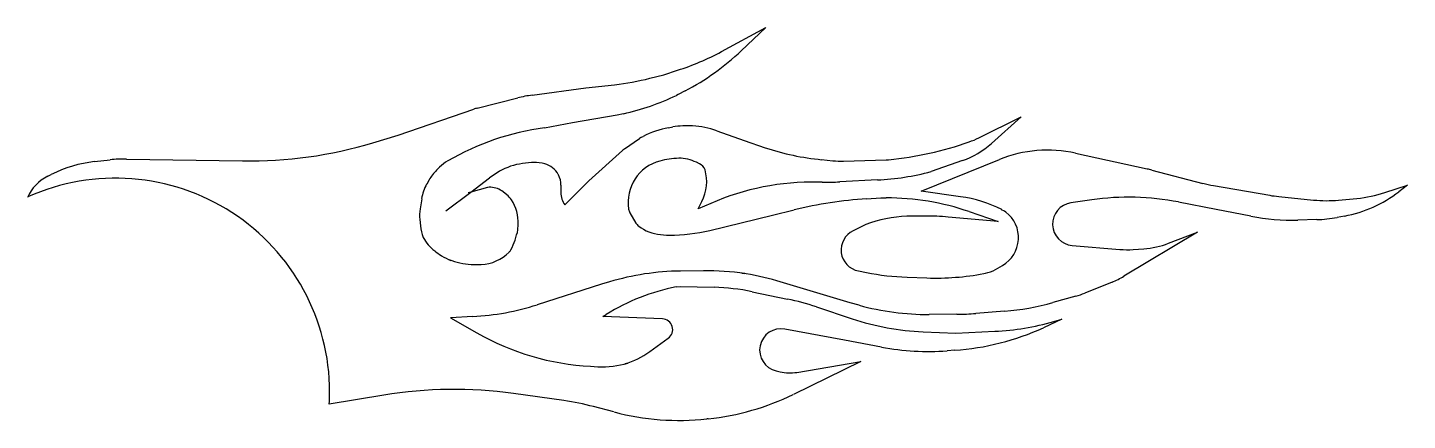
# Model space of a CAD drawing. Header units: metres. Extents: x -18.7 to 13.5, y -22 to -12.9.
import ezdxf

# ---------------------------------------------------------------- set-up
doc = ezdxf.new("R2010")
doc.units = ezdxf.units.M

msp = doc.modelspace()

# ---------------------------------------------------------------- linework, layer by layer
at = {"color": 10, "linetype": 'CONTINUOUS'}
for p, q in [((-2.548, -13.425), (-1.508, -12.863)), ((-1.508, -12.863), (-2.084, -13.406)), ((-4.221, -14.048), (-3.896, -13.965)), ((-3.896, -13.965), (-3.57, -13.86)), ((-6.966, -14.441), (-5.715, -14.273)), ((-5.715, -14.273), (-5.041, -14.198)), ((-3.555, -14.429), (-3.597, -14.448)), ((-3.398, -14.345), (-3.555, -14.429)), ((-10.093, -15.378), (-8.33, -14.771)), ((-8.25, -14.747), (-7.304, -14.507)), ((-6.025, -15.087), (-6.677, -15.21)), ((-4.983, -14.908), (-6.025, -15.087)), ((-4.837, -14.875), (-4.983, -14.908)), ((3.458, -15.44), (4.448, -14.947)), ((4.448, -14.947), (3.754, -15.571)), ((-10.684, -15.556), (-10.093, -15.378)), ((-4.808, -15.694), (-4.458, -15.454)), ((-4.41, -15.425), (-4.374, -15.406)), ((-3.78, -15.202), (-3.683, -15.186)), ((-2.655, -15.275), (-2.019, -15.505)), ((-5.645, -16.446), (-4.861, -15.736)), ((-2.019, -15.505), (-1.524, -15.67)), ((-17.182, -15.994), (-16.822, -15.954)), ((-16.438, -15.935), (-13.727, -15.979)), ((-6.908, -16.017), (-6.929, -16.017)), ((-3.06, -16.045), (-3.131, -16.011)), ((-0.209, -15.949), (0.056, -15.975)), ((0.303, -15.984), (1.296, -15.957)), ((1.296, -15.957), (1.356, -15.951)), ((2.114, -16.687), (3.942, -15.946)), ((3.079, -15.971), (2.346, -16.227)), ((5.717, -15.797), (7.393, -16.167)), ((-18.277, -16.337), (-18.194, -16.295)), ((-9.373, -16.423), (-9.429, -16.524)), ((-9.127, -16.127), (-9.199, -16.196)), ((-8.401, -16.707), (-7.96, -16.374)), ((-6.359, -16.296), (-6.353, -16.307)), ((1.094, -16.424), (0.216, -16.469)), ((7.501, -16.193), (8.692, -16.503)), ((-8.009, -16.598), (-8.401, -16.707)), ((-7.971, -16.594), (-8.009, -16.598)), ((-7.932, -16.595), (-7.971, -16.594)), ((-7.559, -16.768), (-7.642, -16.703)), ((-6.294, -16.547), (-6.296, -16.719)), ((-6.207, -17.007), (-5.645, -16.446)), ((-0.195, -16.475), (-0.295, -16.473)), ((3.036, -16.815), (2.114, -16.687)), ((8.937, -16.556), (10.253, -16.783)), ((12.942, -16.718), (13.467, -16.545)), ((13.467, -16.545), (13.267, -16.699)), ((-18.74, -16.819), (-18.746, -16.834)), ((-9.546, -16.861), (-9.583, -17.099)), ((-3.094, -17.099), (-3.005, -16.927)), ((-2.799, -16.971), (-3.094, -17.099)), ((0.841, -16.864), (1.173, -16.842)), ((1.173, -16.842), (1.296, -16.842)), ((6.097, -16.889), (5.612, -16.96)), ((9.002, -17.111), (8.122, -16.939)), ((10.462, -16.811), (11.276, -16.893)), ((11.86, -16.895), (12.288, -16.855)), ((-9.589, -17.349), (-9.575, -17.497)), ((-4.684, -17.192), (-4.543, -17.43)), ((-2.818, -17.601), (-1.358, -17.245)), ((-1.358, -17.245), (-0.848, -17.121)), ((2.214, -17.267), (1.905, -17.267)), ((3.909, -17.394), (2.747, -17.29)), ((3.237, -17.164), (3.909, -17.394)), ((4.064, -17.154), (3.994, -17.118)), ((4.091, -17.174), (4.064, -17.154)), ((9.812, -17.271), (9.002, -17.111)), ((11.349, -17.351), (10.912, -17.363)), ((12, -17.267), (11.827, -17.299)), ((-7.298, -17.587), (-7.29, -17.461)), ((-3.973, -17.701), (-3.834, -17.715)), ((-3.834, -17.715), (-3.766, -17.715)), ((0.827, -17.464), (0.528, -17.609)), ((0.936, -17.427), (0.827, -17.464)), ((8.566, -17.646), (6.85, -18.673)), ((7.892, -17.904), (8.566, -17.646)), ((5.642, -17.953), (6.756, -18.047)), ((7.061, -18.049), (7.313, -18.032)), ((-9.242, -18.081), (-9.215, -18.102)), ((-9.215, -18.102), (-9.08, -18.193)), ((-8.861, -18.304), (-8.906, -18.287)), ((-2.967, -18.545), (-3.504, -18.552)), ((-2.072, -18.601), (-1.998, -18.612)), ((0.65, -18.55), (0.839, -18.587)), ((3.577, -18.611), (3.614, -18.604)), ((3.849, -18.516), (4.014, -18.421)), ((-5.347, -18.862), (-6.849, -19.341)), ((-5.162, -18.806), (-5.347, -18.862)), ((-3.601, -18.919), (-3.508, -18.912)), ((-3.508, -18.912), (-2.719, -18.932)), ((0.456, -19.292), (-1.257, -18.783)), ((1.786, -18.696), (2.25, -18.712)), ((6.571, -18.811), (5.937, -19.068)), ((-1.831, -19.035), (-1.009, -19.206)), ((0.666, -19.35), (0.456, -19.292)), ((5.726, -19.139), (5.192, -19.288)), ((-8.353, -19.615), (-8.874, -19.643)), ((-8.874, -19.643), (-8.256, -19.996)), ((-5.319, -19.617), (-5.237, -19.567)), ((-3.926, -19.67), (-5.319, -19.617)), ((-0.332, -19.388), (0.503, -19.666)), ((2.948, -19.563), (2.302, -19.567)), ((4.063, -19.489), (3.394, -19.544)), ((0.325, -20.168), (-1.064, -19.908)), ((2.16, -19.969), (2.924, -20)), ((2.924, -20), (3.835, -19.958)), ((5.401, -19.68), (4.972, -19.876)), ((5.212, -19.734), (5.401, -19.68)), ((-4.222, -20.434), (-3.79, -20.123)), ((1.192, -20.33), (0.325, -20.168)), ((2.9, -20.404), (2.719, -20.417)), ((-5.601, -20.778), (-5.432, -20.788)), ((-4.731, -20.701), (-4.798, -20.721)), ((-1.268, -20.887), (-1.178, -20.907)), ((0.707, -20.669), (-0.869, -21.435)), ((-0.788, -20.919), (0.707, -20.669)), ((-10.428, -21.452), (-11.702, -21.663)), ((-6.225, -21.58), (-7.403, -21.415)), ((-5.056, -21.845), (-5.532, -21.719)), ((-2.855, -22.005), (-2.89, -22.009))]:
    msp.add_line(p, q, dxfattribs=at)
at = {"color": 11, "linetype": 'CONTINUOUS'}
for p, q in [((-8.982, -17.146), (-8.401, -16.707)), ((-8.401, -16.707), (-8.458, -16.724))]:
    msp.add_line(p, q, dxfattribs=at)
at = {"color": 10, "linetype": 'CONTINUOUS'}
for centre, radius, start, end in [((-5.4, -8.146), 6, 287.753, 298.3766), ((-6.199, -9.039), 6, 297.8308, 313.3073), ((-5.709, -8.235), 6, 276.3968, 284.356), ((-6.567, -17.415), 3, 97.6523, 104.2359), ((-6.16, -9.023), 6, 282.7366, 295.2816), ((-8.004, -15.716), 1, 104.2359, 109.0075), ((-5.907, -21.16), 6, 97.3762, 120.2968), ((-4.176, -15.867), 0.5, 117.9342, 124.3849), ((-3.437, -17.173), 2, 99.883, 117.9342), ((-3.339, -17.156), 2, 86.6076, 99.883), ((-3.335, -17.156), 2, 70.1123, 86.7326), ((2.566, -13.648), 2.002, 289.5775, 296.4504), ((-13.566, -5.98), 10, 269.0777, 286.7513), ((-4.526, -16.106), 0.5, 124.3849, 132.1646), ((0.372, -9.978), 6, 251.5772, 264.4463), ((0.576, -7.989), 8, 275.5954, 289.4273), ((2.417, -14.083), 2, 289.322, 311.935), ((5.07, -18.726), 3, 77.5335, 112.073), ((-16.846, -18.976), 3, 96.4242, 116.6965), ((-16.486, -18.935), 3, 89.0777, 96.4242), ((-8.43, -16.843), 1, 120.2968, 134.2544), ((-6.754, -17.969), 2, 111.0651, 127.0909), ((-6.893, -18.017), 2, 90.4209, 106.8424), ((-6.922, -17.017), 1, 75.5892, 90.4209), ((-6.8, -16.532), 0.5, 28.1804, 75.2784), ((-3.728, -16.948), 1, 104.7812, 188.9234), ((-3.473, -17.915), 2, 92.0592, 104.7812), ((-3.557, -16.916), 1, 64.8146, 89.3171), ((-3.167, -16.271), 0.25, 19.4385, 64.8146), ((0.249, -13.985), 2, 264.4463, 271.547), ((-17.828, -17.231), 1, 116.6965, 156.6545), ((-16.694, -21.382), 5, 0, 114.1429), ((-8.501, -16.913), 1, 134.2544, 150.6912), ((-6.794, -16.543), 0.5, 359.4809, 28.1794), ((-3.892, -16.465), 1, 332.5141, 16.096), ((0.793, -10.432), 6, 272.8763, 285.002), ((6.746, -19.097), 3, 75.427, 77.5335), ((-8.558, -17.013), 1, 150.6912, 171.2441), ((-7.953, -17.095), 0.5, 51.6018, 87.6157), ((-5.796, -16.723), 0.5, 179.4809, 214.6286), ((-0.404, -22.472), 6, 88.9591, 113.5174), ((-0.086, -10.476), 6, 268.9591, 272.8763), ((9.447, -13.599), 3, 255.427, 260.2106), ((11.44, -14.319), 3, 280.7505, 307.5088), ((12.005, -13.868), 3, 275.408, 288.1964), ((-7.87, -17.16), 0.5, 32.9094, 51.6018), ((-8.29, -17.432), 1, 358.3045, 32.9094), ((1.5, -26.842), 10, 93.7755, 103.5767), ((1.296, -22.842), 6, 71.1273, 90), ((2.625, -19.787), 3, 62.8354, 82.1138), ((5.684, -17.455), 0.5, 98.3154, 265.173), ((6.965, -22.826), 6, 78.8785, 98.3154), ((10.763, -13.826), 3, 260.2106, 264.2415), ((11.577, -13.908), 3, 264.2415, 275.408), ((-8.594, -17.252), 1, 171.2441, 185.5683), ((-4.469, -17.064), 0.25, 188.9234, 210.7173), ((1.905, -20.267), 3, 90, 108.8407), ((2.214, -23.267), 6, 84.9115, 90), ((3.638, -17.772), 0.75, 300.051, 52.8729), ((10.777, -12.365), 5, 258.8785, 271.5471), ((11.268, -14.352), 3, 271.5471, 280.7505), ((-8.58, -17.4), 1, 185.5683, 201.4704), ((-9.253, -17.164), 2, 333.4973, 347.7891), ((-4.328, -17.302), 0.25, 210.7173, 232.6776), ((-3.873, -16.706), 1, 232.6776, 264.2934), ((-3.766, -13.715), 4, 270, 283.7129), ((0.746, -18.059), 0.5, 115.805, 258.8785), ((-8.631, -17.289), 1, 208.4862, 232.3934), ((7.176, -16.037), 2, 273.9155, 290.9851), ((-8.522, -17.363), 1, 236.0753, 250.1578), ((-8.227, -16.406), 2, 250.1578, 265.2901), ((-8.21, -17.402), 1, 273.0678, 314.9228), ((-7.68, -17.933), 0.25, 314.9228, 330.4698), ((6.925, -16.054), 2, 265.173, 273.9155), ((-8.263, -16.403), 2, 266.3205, 273.0678), ((-3.43, -24.551), 6, 90.7, 106.7714), ((-2.894, -24.545), 6, 81.4101, 90.7), ((-2.968, -24.533), 6, 73.4319, 81.4101), ((1.996, -12.7), 6, 258.8785, 267.9919), ((2.46, -12.716), 6, 267.9919, 280.7314), ((3.474, -17.867), 0.75, 280.7314, 300.051), ((5.823, -16.957), 2, 291.9736, 300.9019), ((-2.609, -23.82), 5, 101.4466, 121.7153), ((-2.847, -23.931), 5, 78.2701, 88.5309), ((-2.228, -25.081), 6, 71.5773, 78.2701), ((3.579, -13.509), 6, 274.6208, 285.5934), ((5.188, -17.213), 2, 285.5934, 291.9736), ((-8.669, -13.623), 6, 273.0239, 287.6643), ((2.264, -13.567), 6, 254.5492, 270.3624), ((2.91, -13.563), 6, 270.3624, 274.6208), ((-3.936, -19.92), 0.25, 305.7509, 87.799), ((-1.156, -20.399), 0.5, 79.4047, 257.0143), ((2.4, -13.974), 6, 251.5773, 267.711), ((2.476, -14.419), 6, 274.0507, 294.5747), ((3.563, -13.964), 6, 272.5985, 285.948), ((-5.278, -14.787), 6, 240.239, 266.9074), ((-5.391, -18.811), 2, 287.2474, 305.7509), ((2.295, -14.432), 6, 259.4047, 274.0507), ((-5.324, -18.791), 2, 266.9074, 287.2474), ((-0.953, -19.933), 1, 257.0143, 279.518), ((-16.694, -21.382), 5, 356.7786, 0), ((-8.794, -31.317), 10, 82.0071, 99.404), ((-7.06, -27.522), 6, 75.2496, 82.0071), ((-3.493, -16.039), 6, 276.1033, 295.9263), ((-3.528, -16.043), 6, 255.2496, 276.1033)]:
    msp.add_arc(centre, radius, start, end, dxfattribs=at)

doc.saveas('drawing.dxf')
